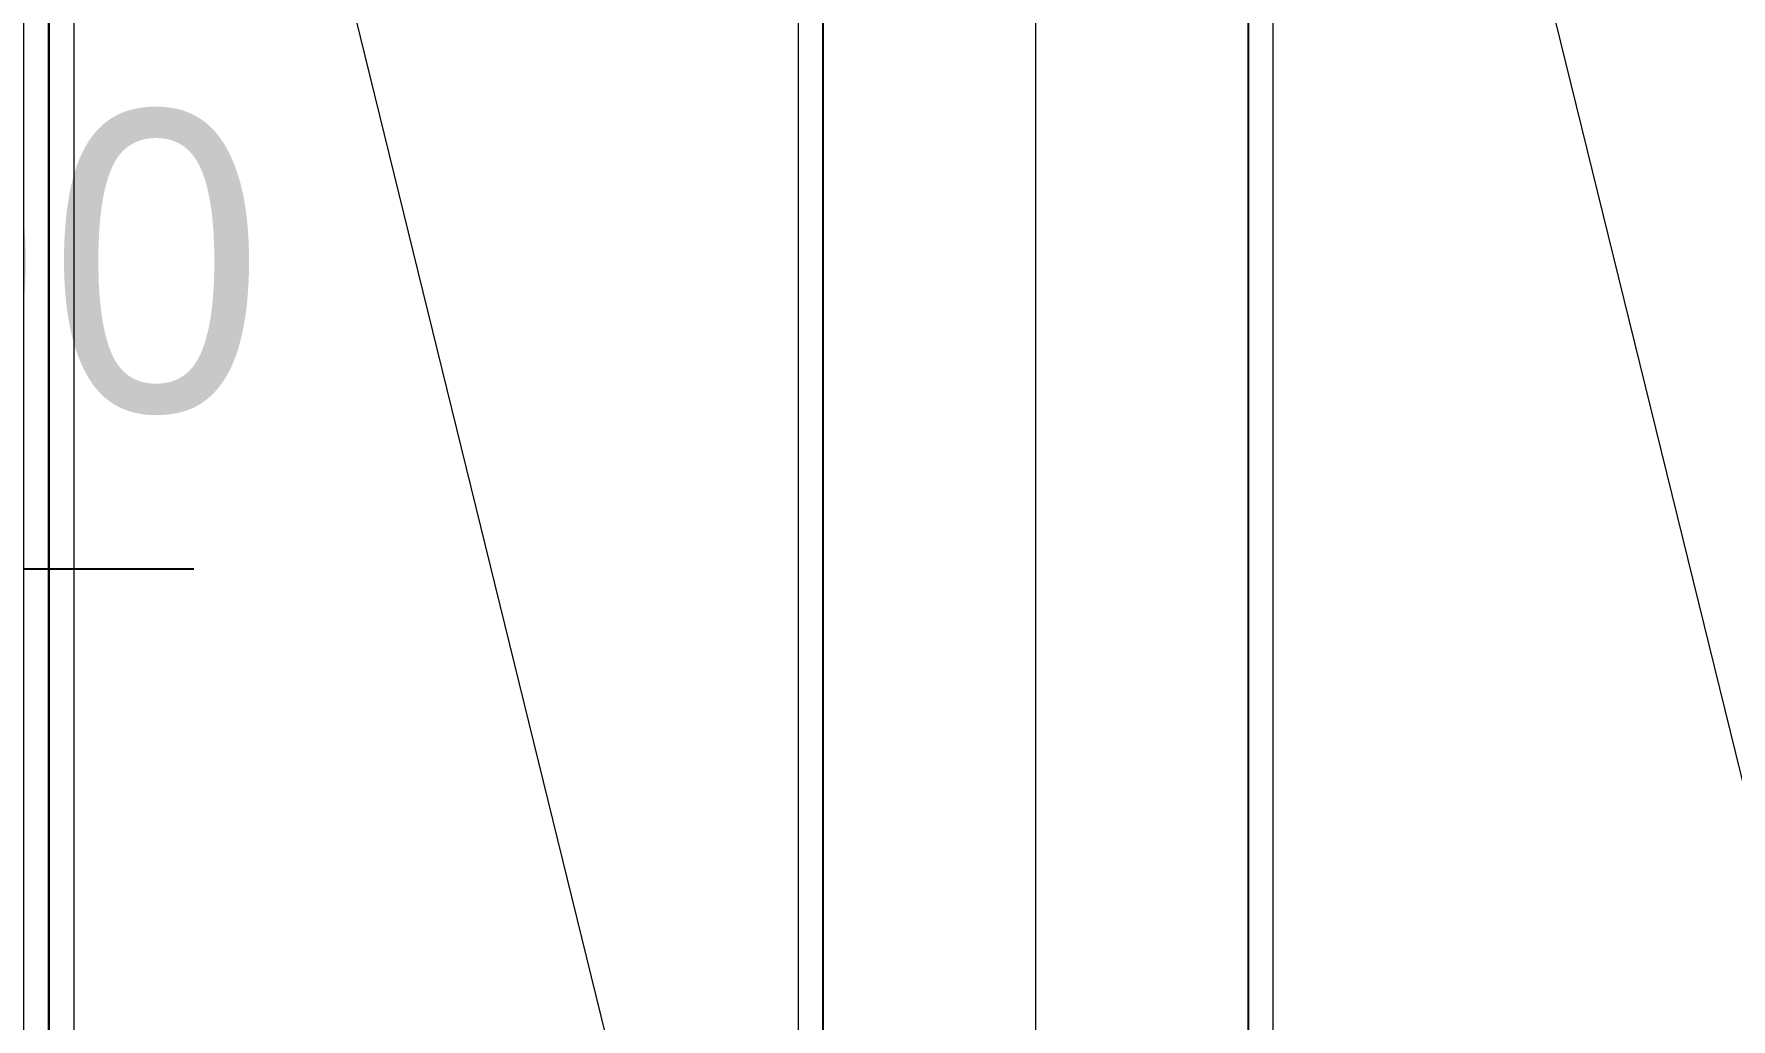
# Model space of a CAD drawing. Header units: millimetres. Extents: x 4739419 to 5837985, y 2291271 to 3446271.
# Drawn here: x 4939102 to 4945896, y 2417340 to 2421284 of the extents above; entities that cross this region are included whole.
import ezdxf

# ---------------------------------------------------------------- set-up
doc = ezdxf.new("R2010")
doc.units = ezdxf.units.MM
doc.layers.get('0').update_dxf_attribs({"color": 255})
for name, color, linetype, lineweight in [('A-DIMS', 9, 'Continuous', 25), ('XR-평면도$0$A-CNTL', 9, 'Continuous', 15), ('XR-평면도$0$A-ELEV-LIN3', 9, 'Continuous', 18)]:
    doc.layers.add(name, color=color, linetype=linetype, lineweight=lineweight)
doc.layers.add('XR-평면도$0$Parking_화물', color=9, linetype='Continuous')
doc.styles.add('맑은고딕', font='malgun.ttf')

# ---------------------------------------------------------------- blocks, each defined once
blk = doc.blocks.new('XR-평면도$0$중심선(210216)')
at = {"layer": 'XR-평면도$0$A-CNTL', "ltscale": 300}
blk.add_lwpolyline([(77000, 206000), (77000, -10000)], dxfattribs=at)
blk = doc.blocks.new('XR-평면도$0$주차구획_1')
at = {"layer": 'XR-평면도$0$A-ELEV-LIN3'}
blk.add_line((-5900, 1450), (5900, -1450), dxfattribs=at)
blk.add_lwpolyline([(-5900, 1450), (5900, 1450), (5900, -1450), (-5900, -1450)], close=True, dxfattribs=at)
at = {"layer": 'XR-평면도$0$Parking_화물'}
blk.add_lwpolyline([(-6000, 1550), (6000, 1550), (6000, -1550), (-6000, -1550)], close=True, dxfattribs=at)
blk = doc.blocks.new('XR-평면도$0$화물주차구획_1F(210411)')
for p, xscale in [((12150544, 778113.4), -1.000000000000001), ((12150544, 773313.4), -1.000000000000001), ((12150544, 770213.4), -1)]:
    blk.add_blockref('XR-평면도$0$주차구획_1', p, dxfattribs=dict(xscale=xscale))
blk = doc.blocks.new('_CIDOT')
at = {"color": 0, "linetype": 'ByBlock'}
blk.add_line((2, 0), (-1, 0), dxfattribs=at)
at = {"color": 0, "linetype": 'ByBlock', "const_width": 0.5}
blk.add_lwpolyline([(-0.25, 0, 1), (0.25, 0, 1)], format="xyb", close=True, dxfattribs=at)

msp = doc.modelspace()

# ---------------------------------------------------------------- linework, layer by layer
at = {"layer": 'A-DIMS'}
msp.add_line((4939142.2, 2419142.2), (4939742.2, 2419142.2), dxfattribs=at)

# ---------------------------------------------------------------- block references
at = {"color": 2, "rotation": 270}
msp.add_blockref('XR-평면도$0$화물주차구획_1F(210411)', (4167398.5, 14570585.2), dxfattribs=at)
msp.add_blockref('XR-평면도$0$화물주차구획_1F(210411)', (4167398.5, 14570585.2), dxfattribs=at)
msp.add_blockref('XR-평면도$0$화물주차구획_1F(210411)', (4167398.5, 14570585.2), dxfattribs=at)
at = {"layer": 'A-DIMS', "xscale": 600, "yscale": 600, "zscale": 600, "rotation": 180}
msp.add_blockref('_CIDOT', (4938542.2, 2419142.2), dxfattribs=at)
at = {"layer": 'XR-평면도$0$A-CNTL'}
msp.add_blockref('XR-평면도$0$중심선(210216)', (4866111.8, 2336391.2), dxfattribs=at)

# ---------------------------------------------------------------- texts
at = {"layer": 'A-DIMS', "color": 0, "insert": (4938042.2, 2420266.1), "char_height": 1200, "attachment_point": 5, "style": '맑은고딕'}
msp.add_mtext('\\A1;1,000', dxfattribs=at)

doc.saveas('drawing.dxf')
